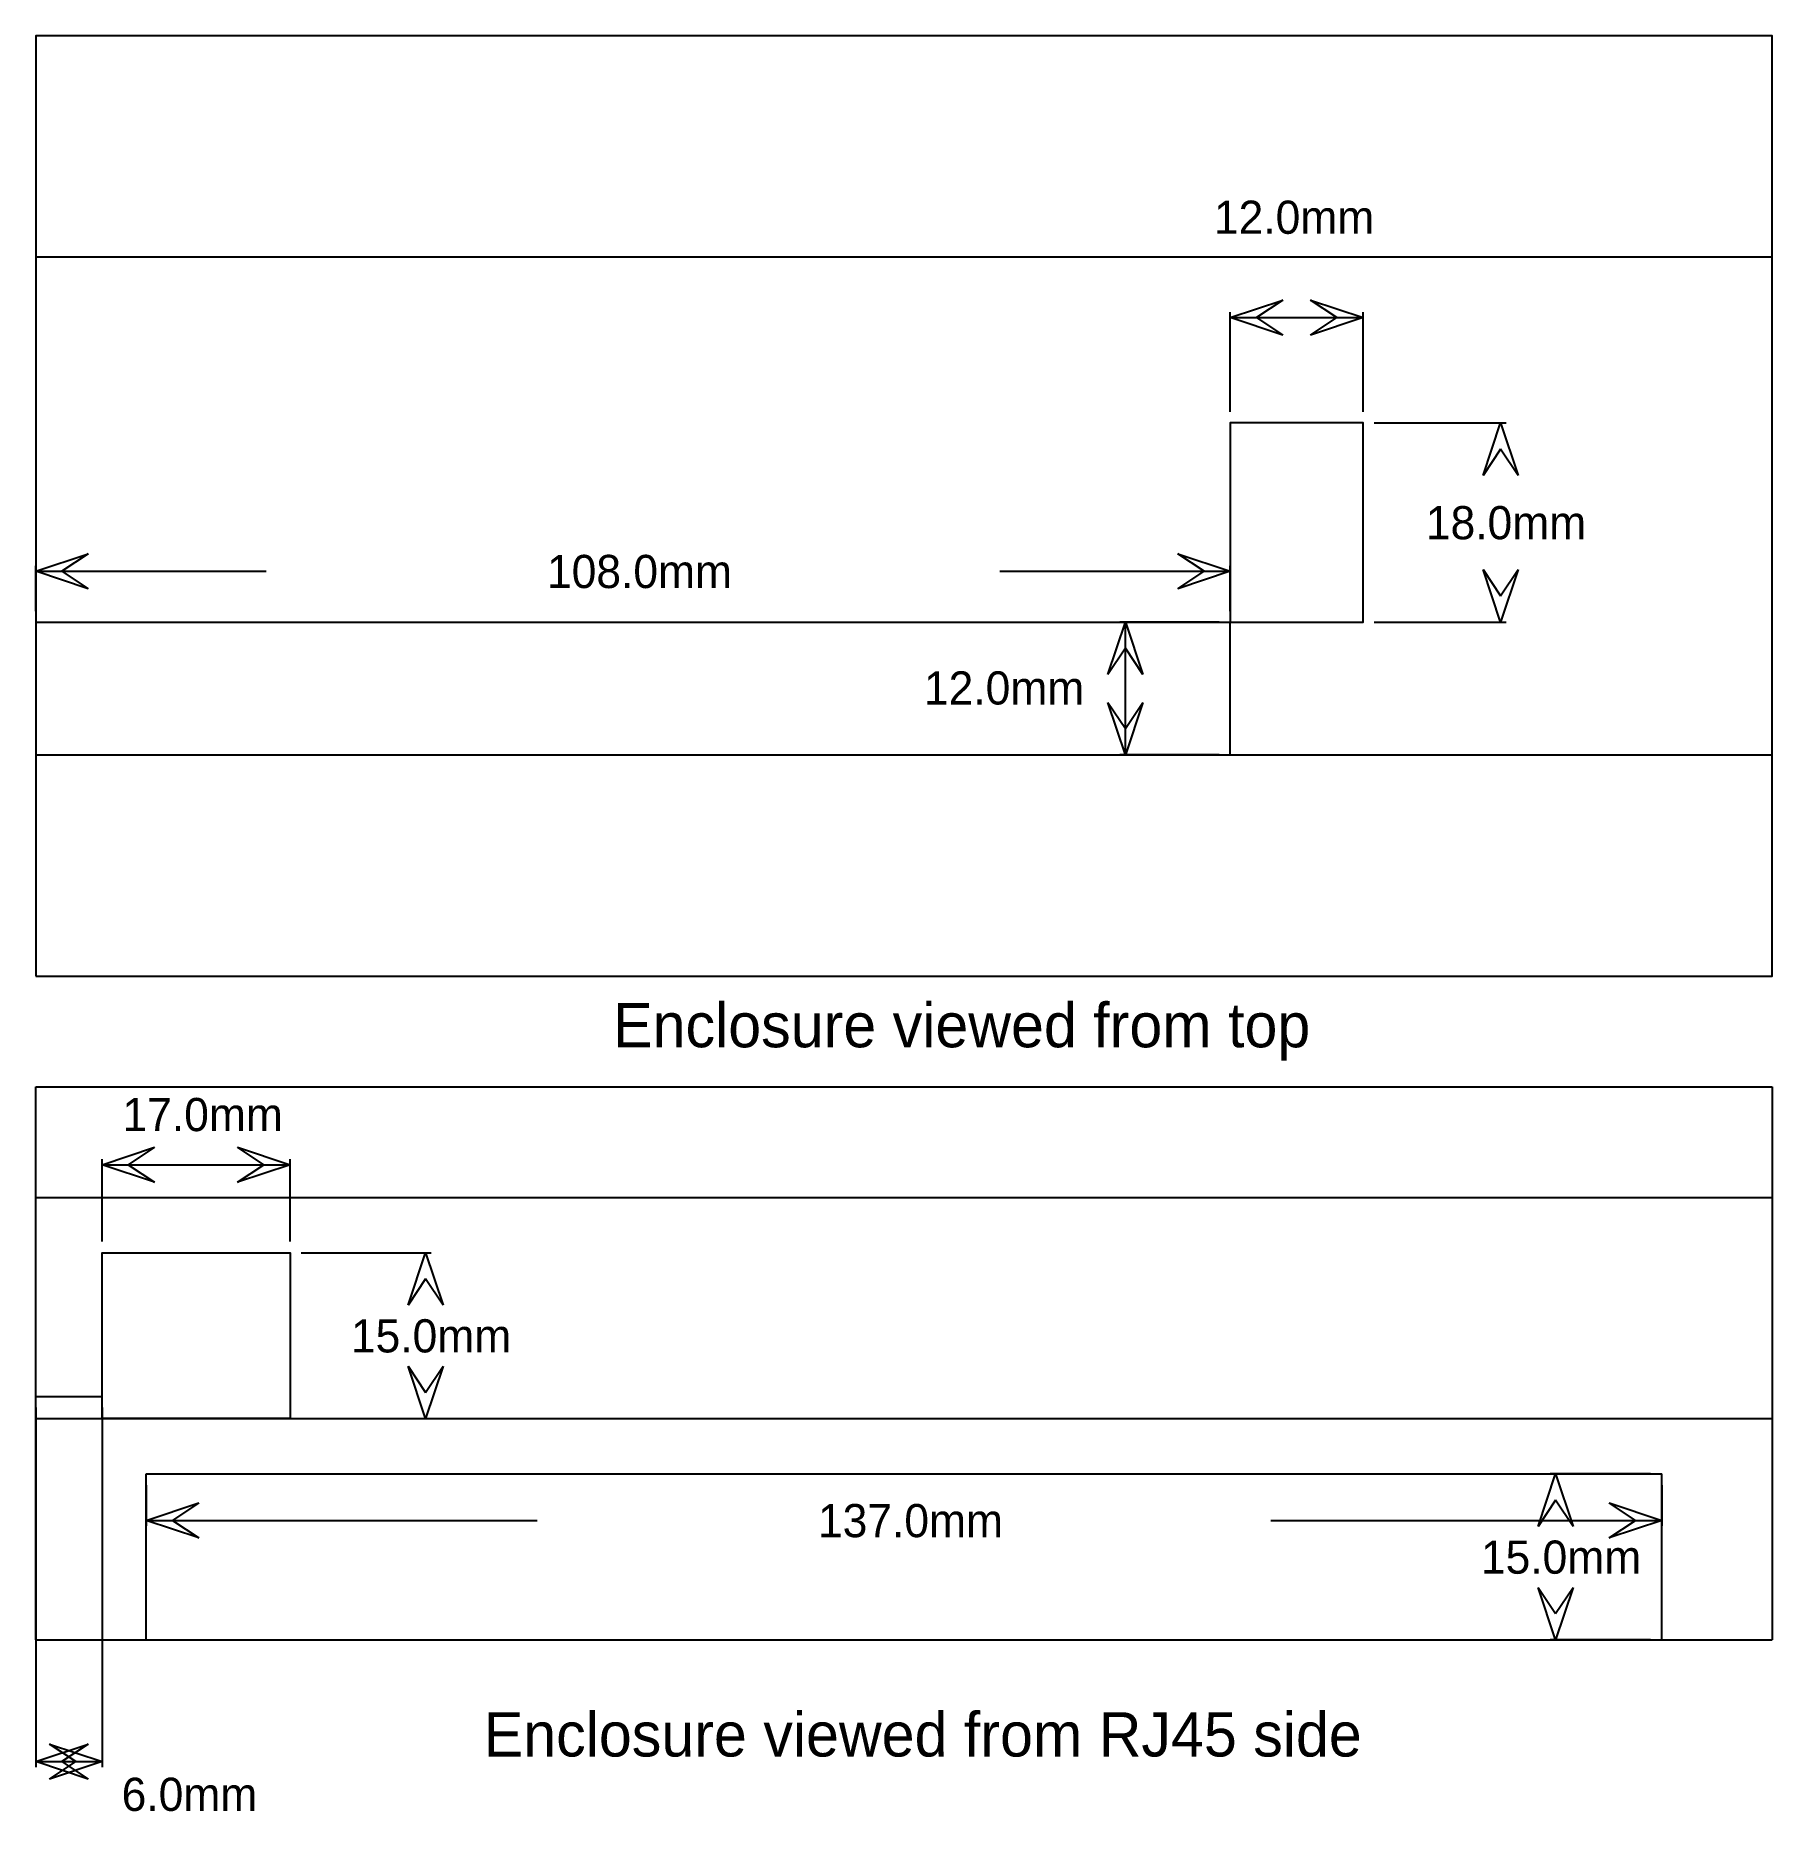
# Model space of a CAD drawing. Extents: x 0 to 157, y -16 to 145.
import ezdxf

# ---------------------------------------------------------------- set-up
doc = ezdxf.new("R2010")
doc.units = 0
doc.layers.add('Layer-0', color=12, linetype='CONTINUOUS')
doc.styles.add('VC-TEXTSTYLE0', font='TXT', dxfattribs={"height": 0.2})
doc.dimstyles.get("Standard").update_dxf_attribs({"dimtxt": 2.5, "dimasz": 2.5, "dimexe": 1.25, "dimexo": 0.625, "dimtad": 1, "dimcen": 2.5, "dimazin": 3, "dimtfac": 1, "dimtmove": 0, "dimatfit": 3})

# ---------------------------------------------------------------- blocks, each defined once
blk = doc.blocks.new('*D0')
at = {"layer": 'Layer-0', "linetype": 'CONTINUOUS'}
for p, q in [((135.824759, 10.256582), (137.405893, 15)), ((146, 15), (136.905893, 15)), ((137.405893, 15), (138.987028, 10.256582)), ((137.405893, 12.628291), (135.824759, 10.256582)), ((138.987028, 10.256582), (137.405893, 12.628291)), ((137.405893, 0), (135.824759, 4.743418)), ((135.824759, 4.743418), (137.405893, 2.371709)), ((137.405893, 2.371709), (138.987028, 4.743418)), ((138.987028, 4.743418), (137.405893, 0)), ((146, 0), (136.905893, 0))]:
    blk.add_line(p, q, dxfattribs=at)
at = {"layer": 'Layer-0', "linetype": 'CONTINUOUS', "style": 'VC-TEXTSTYLE0'}
blk.add_text('15.0mm', height=3, dxfattribs=at).set_placement((130.657133, 5.983345))
blk = doc.blocks.new('*D1')
at = {"layer": 'Layer-0', "linetype": 'CONTINUOUS'}
for p, q in [((10, 14), (10, 10.299865)), ((147, 14), (147, 10.299865)), ((10, 10.799865), (14.743418, 12.380999)), ((14.743418, 12.380999), (12.371709, 10.799865)), ((144.628291, 10.799865), (142.256582, 12.380999)), ((142.256582, 12.380999), (147, 10.799865)), ((14.743418, 9.21873), (10, 10.799865)), ((10, 10.799865), (45.324471, 10.799865)), ((12.371709, 10.799865), (14.743418, 9.21873)), ((111.675529, 10.799865), (147, 10.799865)), ((147, 10.799865), (142.256582, 9.21873)), ((142.256582, 9.21873), (144.628291, 10.799865))]:
    blk.add_line(p, q, dxfattribs=at)
at = {"layer": 'Layer-0', "linetype": 'CONTINUOUS', "style": 'VC-TEXTSTYLE0'}
blk.add_text('137.0mm', height=3, dxfattribs=at).set_placement((70.724471, 9.283209))
blk = doc.blocks.new('*D2')
at = {"layer": 'Layer-0', "linetype": 'CONTINUOUS'}
for p, q in [((24, 35), (35.746474, 35)), ((33.665339, 30.256582), (35.246474, 35)), ((35.246474, 35), (36.827609, 30.256582)), ((35.246474, 32.628291), (33.665339, 30.256582)), ((36.827609, 30.256582), (35.246474, 32.628291)), ((35.246474, 20), (33.665339, 24.743418)), ((33.665339, 24.743418), (35.246474, 22.371709)), ((35.246474, 22.371709), (36.827609, 24.743418)), ((36.827609, 24.743418), (35.246474, 20)), ((24, 20), (35.746474, 20))]:
    blk.add_line(p, q, dxfattribs=at)
at = {"layer": 'Layer-0', "linetype": 'CONTINUOUS', "style": 'VC-TEXTSTYLE0'}
blk.add_text('15.0mm', height=3, dxfattribs=at).set_placement((28.497713, 25.983345))
blk = doc.blocks.new('*D3')
at = {"layer": 'Layer-0', "linetype": 'CONTINUOUS'}
for p, q in [((0, 21), (0, -11.497406)), ((6, 21), (6, -11.497406)), ((0, -10.997406), (4.743418, -9.416271)), ((3.628291, -10.997406), (1.256582, -9.416271)), ((1.256582, -9.416271), (6, -10.997406)), ((4.743418, -9.416271), (2.371709, -10.997406)), ((4.743418, -12.57854), (0, -10.997406)), ((0, -10.997406), (6, -10.997406)), ((6, -10.997406), (1.256582, -12.57854)), ((1.256582, -12.57854), (3.628291, -10.997406)), ((2.371709, -10.997406), (4.743418, -12.57854))]:
    blk.add_line(p, q, dxfattribs=at)
at = {"layer": 'Layer-0', "linetype": 'CONTINUOUS', "style": 'VC-TEXTSTYLE0'}
blk.add_text('6.0mm', height=3, dxfattribs=at).set_placement((7.769484, -15.457811))
blk = doc.blocks.new('*D4')
at = {"layer": 'Layer-0', "linetype": 'CONTINUOUS'}
for p, q in [((6, 42.94264), (10.743418, 44.523775)), ((10.743418, 44.523775), (8.371709, 42.94264)), ((20.628291, 42.94264), (18.256582, 44.523775)), ((18.256582, 44.523775), (23, 42.94264)), ((6, 36), (6, 43.44264)), ((10.743418, 41.361506), (6, 42.94264)), ((6, 42.94264), (23, 42.94264)), ((8.371709, 42.94264), (10.743418, 41.361506)), ((23, 42.94264), (18.256582, 41.361506)), ((18.256582, 41.361506), (20.628291, 42.94264)), ((23, 36), (23, 43.44264))]:
    blk.add_line(p, q, dxfattribs=at)
at = {"layer": 'Layer-0', "linetype": 'CONTINUOUS', "style": 'VC-TEXTSTYLE0'}
blk.add_text('17.0mm', height=3, dxfattribs=at).set_placement((7.849647, 45.986027))
blk = doc.blocks.new('*D5')
at = {"layer": 'Layer-0', "linetype": 'CONTINUOUS'}
for p, q in [((108, 119.518295), (112.743418, 121.099429)), ((112.743418, 121.099429), (110.371709, 119.518295)), ((117.628291, 119.518295), (115.256582, 121.099429)), ((115.256582, 121.099429), (120, 119.518295)), ((108, 111), (108, 120.018295)), ((112.743418, 117.93716), (108, 119.518295)), ((108, 119.518295), (120, 119.518295)), ((110.371709, 119.518295), (112.743418, 117.93716)), ((120, 119.518295), (115.256582, 117.93716)), ((115.256582, 117.93716), (117.628291, 119.518295)), ((120, 111), (120, 120.018295))]:
    blk.add_line(p, q, dxfattribs=at)
at = {"layer": 'Layer-0', "linetype": 'CONTINUOUS', "style": 'VC-TEXTSTYLE0'}
blk.add_text('12.0mm', height=3, dxfattribs=at).set_placement((106.521809, 127.093027))
blk = doc.blocks.new('*D6')
at = {"layer": 'Layer-0', "linetype": 'CONTINUOUS'}
for p, q in [((121, 110), (132.93027, 110)), ((130.849135, 105.256582), (132.43027, 110)), ((132.43027, 110), (134.011405, 105.256582)), ((132.43027, 107.628291), (130.849135, 105.256582)), ((134.011405, 105.256582), (132.43027, 107.628291)), ((132.43027, 92), (130.849135, 96.743418)), ((130.849135, 96.743418), (132.43027, 94.371709)), ((132.43027, 94.371709), (134.011405, 96.743418)), ((134.011405, 96.743418), (132.43027, 92)), ((121, 92), (132.93027, 92))]:
    blk.add_line(p, q, dxfattribs=at)
at = {"layer": 'Layer-0', "linetype": 'CONTINUOUS', "style": 'VC-TEXTSTYLE0'}
blk.add_text('18.0mm', height=3, dxfattribs=at).set_placement((125.68151, 99.483345))
blk = doc.blocks.new('*D7')
at = {"layer": 'Layer-0', "linetype": 'CONTINUOUS'}
for p, q in [((0, 96.590453), (4.743418, 98.171588)), ((0, 93), (0, 97.090453)), ((4.743418, 98.171588), (2.371709, 96.590453)), ((105.628291, 96.590453), (103.256582, 98.171588)), ((103.256582, 98.171588), (108, 96.590453)), ((108, 93), (108, 97.090453)), ((4.743418, 95.009318), (0, 96.590453)), ((0, 96.590453), (20.824471, 96.590453)), ((2.371709, 96.590453), (4.743418, 95.009318)), ((87.175529, 96.590453), (108, 96.590453)), ((108, 96.590453), (103.256582, 95.009318)), ((103.256582, 95.009318), (105.628291, 96.590453))]:
    blk.add_line(p, q, dxfattribs=at)
at = {"layer": 'Layer-0', "linetype": 'CONTINUOUS', "style": 'VC-TEXTSTYLE0'}
blk.add_text('108.0mm', height=3, dxfattribs=at).set_placement((46.224471, 95.073797))
blk = doc.blocks.new('*D8')
at = {"layer": 'Layer-0', "linetype": 'CONTINUOUS'}
for p, q in [((96.935867, 87.256582), (98.517002, 92)), ((107, 92), (98.017002, 92)), ((98.517002, 92), (100.098136, 87.256582)), ((98.517002, 80), (98.517002, 92)), ((98.517002, 89.628291), (96.935867, 87.256582)), ((100.098136, 87.256582), (98.517002, 89.628291)), ((98.517002, 80), (96.935867, 84.743418)), ((96.935867, 84.743418), (98.517002, 82.371709)), ((98.517002, 82.371709), (100.098136, 84.743418)), ((100.098136, 84.743418), (98.517002, 80)), ((107, 80), (98.017002, 80))]:
    blk.add_line(p, q, dxfattribs=at)
at = {"layer": 'Layer-0', "linetype": 'CONTINUOUS', "style": 'VC-TEXTSTYLE0'}
blk.add_text('12.0mm', height=3, dxfattribs=at).set_placement((80.30432, 84.546928))

msp = doc.modelspace()

# ---------------------------------------------------------------- linework, layer by layer
at = {"layer": 'Layer-0', "color": 8, "linetype": 'CONTINUOUS'}
for p, q in [((0, 125), (157, 125)), ((0, 92), (108, 92)), ((108, 80), (108, 92)), ((0, 80), (157, 80)), ((0, 40), (157, 40)), ((0, 20), (157, 20))]:
    msp.add_line(p, q, dxfattribs=at)
at = {"layer": 'Layer-0', "color": 7, "linetype": 'CONTINUOUS'}
for p, q in [((0, 0), (0, 50)), ((0, 50), (157, 50)), ((157, 50), (157, 0)), ((0, 0), (157, 0))]:
    msp.add_line(p, q, dxfattribs=at)
at = {"layer": 'Layer-0', "color": 17, "linetype": 'CONTINUOUS'}
msp.add_line((0, 22), (6, 22), dxfattribs=at)
at = {"layer": 'Layer-0', "color": 12, "linetype": 'CONTINUOUS'}
for p, q in [((10, 0), (10, 15)), ((10, 15), (147, 15)), ((147, 0), (147, 15))]:
    msp.add_line(p, q, dxfattribs=at)
at = {"layer": 'Layer-0', "color": 7, "linetype": 'CONTINUOUS', "flags": 128}
msp.add_lwpolyline([(0, 60), (157, 60), (157, 145), (0, 145), (0, 60)], close=True, dxfattribs=at)
at = {"layer": 'Layer-0', "color": 12, "linetype": 'CONTINUOUS', "flags": 128}
for points in [[(108, 92), (120, 92), (120, 110), (108, 110), (108, 92)], [(6, 20), (6, 35), (23, 35), (23, 20), (6, 20)]]:
    msp.add_lwpolyline(points, close=True, dxfattribs=at)

# ---------------------------------------------------------------- texts
at = {"layer": 'Layer-0', "linetype": 'CONTINUOUS', "style": 'VC-TEXTSTYLE0'}
for s, p in [('Enclosure viewed from top', (52.202761, 53.565859)), ('Enclosure viewed from RJ45 side', (40.508962, -10.53918))]:
    msp.add_text(s, height=4, dxfattribs=at).set_placement(p)

# ---------------------------------------------------------------- dimensions: what is measured, and where the dimension line sits
at = {"layer": 'Layer-0', "color": 12, "linetype": 'CONTINUOUS'}
for base, p1, p2, picture, middle in [((112.97151, 119.518295), (120, 110), (108, 110), '*D5', (112.97151, 119.518295)), ((49.391609, 96.590453), (0, 92), (108, 92), '*D7', (49.391609, 96.590453)), ((14.592916, 42.94264), (6, 35), (23, 35), '*D4', (14.592916, 42.94264)), ((6.183726, -10.997406), (0, 22), (6, 22), '*D3', (6.183726, -10.997406)), ((74.404431, 10.799865), (10, 15), (147, 15), '*D1', (74.404431, 10.799865))]:
    dim = msp.add_linear_dim(base=base, p1=p1, p2=p2, dimstyle='Standard', dxfattribs=at)
    dim.commit()
    dim.dimension.update_dxf_attribs({"geometry": picture, "text_midpoint": middle})
for base, p1, p2, picture, middle in [((132.43027, 99.581041), (120, 92), (120, 110), '*D6', (132.43027, 99.581041)), ((98.517002, 84.348979), (108, 80), (108, 92), '*D8', (98.517002, 84.348979)), ((35.246474, 26.438717), (23, 35), (23, 20), '*D2', (35.246474, 26.438717)), ((137.405893, 7.609917), (147, 0), (147, 15), '*D0', (137.405893, 7.609917))]:
    dim = msp.add_linear_dim(base=base, p1=p1, p2=p2, angle=90, dimstyle='Standard', dxfattribs=at)
    dim.commit()
    dim.dimension.update_dxf_attribs({"geometry": picture, "text_midpoint": middle})

doc.saveas('drawing.dxf')
